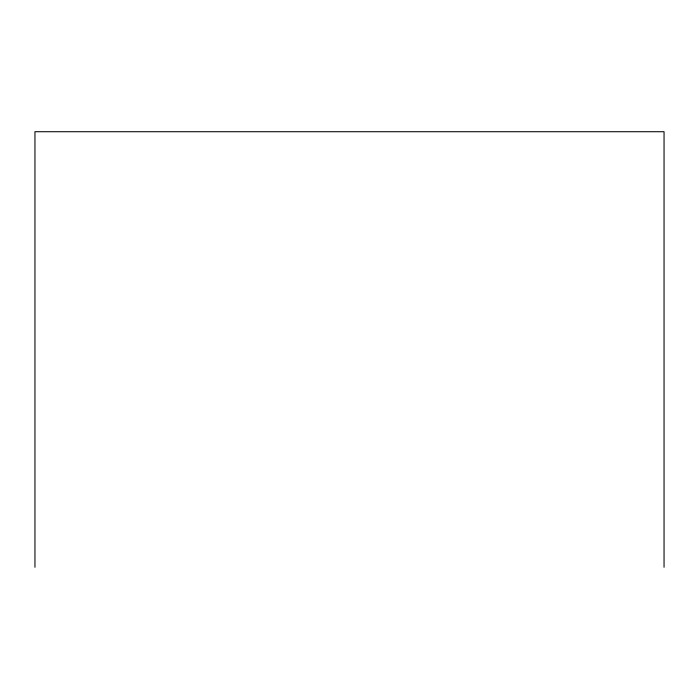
<?xml version="1.0" encoding="UTF-8"?>
<svg xmlns="http://www.w3.org/2000/svg" width="699" height="699" viewBox="0 0 699 699"><rect width="100%" height="100%" fill="white"/><g stroke="black" fill="none" stroke-linecap="round" stroke-linejoin="round"><path stroke-width="1.05" d="M664.05 567.282L664.05 131.718L34.95 131.718L34.95 567.282"/></g></svg>
